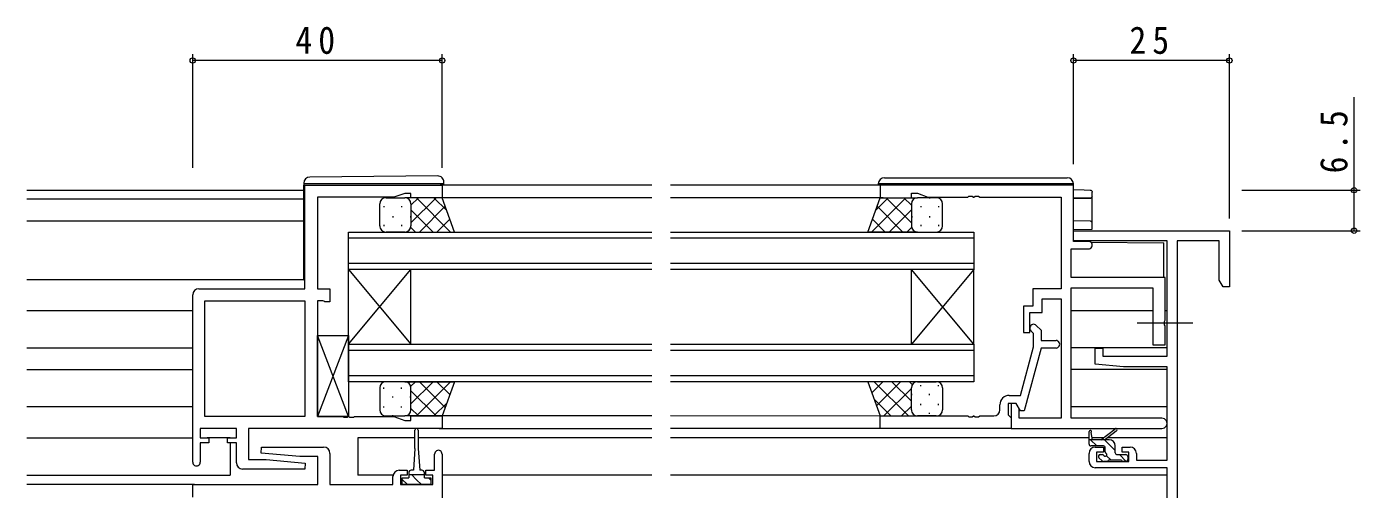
# Model space of a CAD drawing. Units: millimetres, scale not verified. Extents: x -841 to 746, y -594 to 534.
# Drawn here: x 12.5 to 226.4, y -222.9 to -148.8 of the extents above; entities that cross this region are included whole.
import ezdxf

# ---------------------------------------------------------------- set-up
doc = ezdxf.new("R2010")
doc.units = ezdxf.units.MM
doc.header["$LTSCALE"] = 2
doc.linetypes.add('CHAIN2', pattern=[12, 9, -1, 1, -1])
for name, color, linetype, lineweight in [('0-3_YKK_11', 7, 'Continuous', 9), ('0-4_YKK_12', 2, 'Continuous', 9), ('0-5_YKK_13', 4, 'Continuous', 9), ('0-7_YKK_D', 6, 'Continuous', 9)]:
    doc.layers.add(name, color=color, linetype=linetype, lineweight=lineweight)
doc.styles.add('ＭＳ ゴシック', font='')
doc.styles.get('ＭＳ ゴシック').set_extended_font_data('MS Gothic')

msp = doc.modelspace()

# ---------------------------------------------------------------- linework, layer by layer
at = {"layer": '0-3_YKK_11'}
for p, q in [((57.116, -174.182), (79.116, -174.182)), ((57.116, -190.782), (57.116, -174.182)), ((79.116, -174.182), (79.116, -176.182)), ((149.366, -174.181), (149.366, -176.181)), ((180.366, -174.181), (149.366, -174.181)), ((180.366, -183.181), (180.366, -174.181)), ((59.116, -176.112), (59.116, -190.782)), ((71.385, -176.112), (59.116, -176.112)), ((73.116, -175.482), (71.385, -176.112)), ((74.116, -175.482), (73.116, -175.482)), ((74.116, -176.182), (74.116, -175.482)), ((79.116, -176.182), (74.116, -176.182)), ((149.366, -176.181), (154.366, -176.181)), ((154.366, -175.481), (155.366, -175.481)), ((154.366, -176.181), (154.366, -175.481)), ((155.366, -175.481), (157.015, -176.081)), ((157.015, -176.081), (163.408, -176.081)), ((163.408, -176.081), (163.591, -175.961)), ((163.591, -175.961), (164.141, -175.961)), ((164.141, -175.961), (164.324, -176.081)), ((164.324, -176.081), (164.408, -176.081)), ((164.408, -176.081), (164.591, -175.961)), ((164.591, -175.961), (165.141, -175.961)), ((165.141, -175.961), (165.324, -176.081)), ((165.324, -176.081), (178.366, -176.081)), ((178.366, -176.081), (178.366, -190.781)), ((180.366, -181.482), (205.366, -181.482)), ((180.366, -183.112), (180.366, -181.482)), ((205.366, -181.482), (205.366, -190.482)), ((195.366, -183.112), (180.366, -183.112)), ((182.766, -183.181), (180.366, -183.181)), ((195.366, -201.582), (195.366, -183.112)), ((203.736, -183.112), (196.996, -183.112)), ((196.996, -183.112), (196.996, -231.982)), ((203.736, -189.39), (203.736, -183.112)), ((179.996, -184.381), (182.766, -184.381)), ((179.996, -188.981), (179.996, -184.381)), ((195.066, -188.981), (179.996, -188.981)), ((195.066, -195.823), (195.066, -188.981)), ((204.366, -190.482), (203.736, -189.39)), ((39.116, -218.582), (39.116, -191.782)), ((40.116, -190.782), (57.116, -190.782)), ((59.116, -190.782), (61.116, -190.782)), ((61.116, -190.782), (61.116, -192.882)), ((173.866, -190.781), (173.866, -193.581)), ((178.366, -190.781), (173.866, -190.781)), ((175.366, -192.411), (178.366, -192.411)), ((175.366, -194.581), (175.366, -192.411)), ((178.366, -192.411), (178.366, -211.551)), ((179.996, -190.611), (193.066, -190.611)), ((179.996, -211.551), (179.996, -190.611)), ((193.066, -190.611), (193.066, -199.781)), ((205.366, -190.482), (204.366, -190.482)), ((41.046, -192.712), (57.116, -192.712)), ((41.046, -211.252), (41.046, -192.712)), ((57.116, -192.712), (57.116, -211.252)), ((57.116, -192.712), (57.116, -211.252)), ((59.116, -192.712), (59.116, -211.252)), ((59.989, -192.712), (59.116, -192.712)), ((60.152, -192.797), (59.989, -192.712)), ((60.316, -192.882), (60.152, -192.797)), ((61.116, -192.882), (60.316, -192.882)), ((172.366, -193.581), (172.366, -197.781)), ((173.866, -193.581), (172.366, -193.581)), ((173.366, -194.581), (175.366, -194.581)), ((173.366, -197.781), (173.366, -194.581)), ((174.39, -196.657), (175.166, -197.433)), ((194.946, -196.006), (195.066, -195.823)), ((194.946, -196.556), (194.946, -196.006)), ((195.066, -196.74), (194.946, -196.556)), ((195.066, -199.781), (195.066, -196.74)), ((172.366, -197.781), (173.366, -197.781)), ((173.966, -197.93), (173.542, -197.506)), ((173.966, -200.12), (173.966, -197.93)), ((175.166, -197.433), (175.166, -199.081)), ((171.886, -207.881), (173.966, -200.12)), ((175.165, -200.281), (172.459, -210.381)), ((177.566, -200.281), (175.165, -200.281)), ((175.166, -199.081), (177.566, -199.081)), ((183.866, -200.282), (185.066, -200.282)), ((183.866, -202.888), (183.866, -200.282)), ((185.066, -200.282), (185.066, -201.582)), ((193.066, -199.781), (195.066, -199.781)), ((188.366, -203.282), (183.866, -202.888)), ((185.066, -201.582), (195.366, -201.582)), ((195.366, -203.282), (188.366, -203.282)), ((195.366, -218.282), (195.366, -203.282)), ((168.566, -210.181), (168.566, -209.381)), ((169.866, -209.181), (169.866, -210.981)), ((171.166, -209.181), (169.866, -209.181)), ((170.066, -207.881), (171.886, -207.881)), ((170.366, -209.181), (170.366, -213.181)), ((171.166, -209.181), (170.366, -209.181)), ((171.859, -210.381), (171.166, -209.181)), ((171.666, -210.047), (171.166, -209.181)), ((57.116, -211.252), (41.046, -211.252)), ((59.116, -211.252), (63.158, -211.252)), ((63.158, -211.252), (63.341, -211.372)), ((63.341, -211.372), (63.891, -211.372)), ((63.891, -211.372), (64.074, -211.252)), ((64.074, -211.252), (64.158, -211.252)), ((64.158, -211.252), (64.341, -211.372)), ((64.341, -211.372), (64.891, -211.372)), ((64.891, -211.372), (65.074, -211.252)), ((65.074, -211.252), (71.385, -211.252)), ((71.385, -211.252), (73.116, -211.882)), ((74.116, -211.182), (79.116, -211.182)), ((74.116, -211.882), (74.116, -211.182)), ((79.116, -211.182), (79.116, -213.182)), ((149.366, -211.181), (163.408, -211.181)), ((149.366, -213.181), (149.366, -211.181)), ((163.408, -211.181), (163.591, -211.301)), ((163.591, -211.301), (164.141, -211.301)), ((164.141, -211.301), (164.324, -211.181)), ((164.324, -211.181), (164.408, -211.181)), ((164.408, -211.181), (164.591, -211.301)), ((164.591, -211.301), (165.141, -211.301)), ((165.141, -211.301), (165.324, -211.181)), ((165.324, -211.181), (167.566, -211.181)), ((169.866, -210.981), (170.066, -211.181)), ((170.066, -211.181), (170.366, -211.481)), ((170.366, -211.481), (170.366, -213.181)), ((171.666, -211.551), (171.666, -210.047)), ((178.366, -211.551), (171.666, -211.551)), ((172.459, -210.381), (171.859, -210.381)), ((194.551, -211.551), (179.996, -211.551)), ((40.316, -213.182), (40.316, -214.682)), ((46.116, -213.182), (40.316, -213.182)), ((46.116, -214.682), (46.116, -213.182)), ((48.046, -213.182), (48.046, -218.182)), ((79.116, -213.182), (48.046, -213.182)), ((73.116, -211.882), (74.116, -211.882)), ((170.366, -213.181), (149.366, -213.181)), ((170.366, -213.181), (194.551, -213.181)), ((40.316, -214.682), (41.716, -214.682)), ((40.316, -215.482), (40.316, -218.582)), ((41.716, -215.482), (40.316, -215.482)), ((41.716, -214.682), (41.716, -215.482)), ((44.716, -214.682), (46.116, -214.682)), ((44.716, -215.482), (44.716, -214.682)), ((46.116, -215.482), (44.716, -215.482)), ((46.116, -218.682), (46.116, -215.482)), ((50.096, -217.138), (50.138, -216.182)), ((56.309, -217.682), (50.096, -217.138)), ((50.138, -216.182), (60.116, -216.182)), ((59.186, -217.682), (56.309, -217.682)), ((59.186, -222.182), (59.186, -217.682)), ((61.116, -217.182), (61.116, -222.182)), ((77.916, -219.882), (77.916, -217.282)), ((79.116, -217.282), (79.116, -302.182)), ((182.866, -218.482), (182.866, -217.182)), ((183.866, -216.182), (185.166, -216.182)), ((184.066, -216.982), (184.066, -218.482)), ((185.166, -216.982), (184.066, -216.982)), ((185.166, -216.182), (185.166, -216.982)), ((188.166, -216.182), (189.466, -216.182)), ((188.166, -216.982), (188.166, -216.182)), ((189.266, -216.982), (188.166, -216.982)), ((189.266, -218.482), (189.266, -216.982)), ((190.466, -217.182), (190.466, -218.282)), ((57.094, -219.682), (47.116, -219.682)), ((48.046, -218.182), (50.923, -218.182)), ((50.923, -218.182), (57.136, -218.725)), ((57.136, -218.725), (57.094, -219.682)), ((72.216, -219.882), (73.516, -219.882)), ((73.516, -219.882), (73.516, -220.682)), ((76.516, -219.882), (77.916, -219.882)), ((76.516, -220.682), (76.516, -219.882)), ((195.366, -219.482), (183.866, -219.482)), ((184.066, -218.482), (189.266, -218.482)), ((190.466, -218.282), (195.366, -218.282)), ((195.366, -237.232), (195.366, -219.482)), ((39.116, -222.182), (59.186, -222.182)), ((39.116, -224.182), (39.116, -222.182)), ((61.116, -222.182), (71.216, -222.182)), ((71.216, -222.182), (71.216, -220.882)), ((72.416, -220.682), (72.416, -222.182)), ((73.516, -220.682), (72.416, -220.682)), ((72.416, -222.182), (77.616, -222.182)), ((77.616, -220.682), (76.516, -220.682)), ((77.616, -222.182), (77.616, -220.682))]:
    msp.add_line(p, q, dxfattribs=at)
for centre, radius, start, end in [((182.766, -183.781), 0.6, 269.99998, 90), ((40.116, -191.782), 1, 90, 179.99998), ((173.966, -197.081), 0.6, 44.99998, 225), ((177.566, -199.681), 0.6, 269.99998, 90), ((170.066, -209.381), 1.5, 90, 179.99998), ((167.566, -210.181), 1, 270, 359.99998), ((194.551, -212.366), 0.815, 269.99998, 90), ((60.116, -217.182), 1, 0, 89.99998), ((78.516, -217.282), 0.6, 359.99998, 180), ((183.866, -217.182), 1, 90, 179.99998), ((189.466, -217.182), 1, 0, 89.99998), ((39.716, -218.582), 0.6, 179.99998, 0), ((47.116, -218.682), 1, 180, 269.99998), ((72.216, -220.882), 1, 90, 179.99998), ((183.866, -218.482), 1, 180, 269.99998)]:
    msp.add_arc(centre, radius, start, end, dxfattribs=at)
at = {"layer": '0-4_YKK_12'}
for p, q in [((12.491, -174.982), (56.916, -174.982)), ((112.741, -174.182), (78.816, -174.182)), ((149.666, -174.182), (115.741, -174.182)), ((12.491, -176.382), (56.916, -176.382)), ((112.741, -176.182), (79.116, -176.182)), ((149.864, -176.182), (115.741, -176.182)), ((12.491, -179.881), (56.916, -179.881)), ((64.116, -181.682), (112.741, -181.682)), ((64.116, -187.682), (64.116, -181.682)), ((115.741, -181.682), (164.366, -181.682)), ((164.366, -181.682), (164.366, -187.682)), ((112.741, -182.682), (64.116, -182.682)), ((164.366, -182.682), (115.741, -182.682)), ((64.116, -186.682), (112.741, -186.682)), ((64.116, -187.682), (74.116, -199.682)), ((64.116, -199.682), (74.116, -187.682)), ((64.116, -199.682), (64.116, -187.682)), ((112.741, -187.682), (64.116, -187.682)), ((74.116, -199.682), (74.116, -187.682)), ((115.741, -186.682), (164.366, -186.682)), ((164.366, -187.682), (115.741, -187.682)), ((164.366, -187.682), (154.366, -199.682)), ((164.366, -199.682), (154.366, -187.682)), ((154.366, -199.682), (154.366, -187.682)), ((164.366, -199.682), (164.366, -187.682)), ((12.491, -189.282), (56.885, -189.282)), ((12.491, -194.282), (39.116, -194.282)), ((179.996, -194.282), (193.066, -194.282)), ((195.066, -194.282), (195.366, -194.282)), ((12.491, -200.235), (39.116, -200.235)), ((64.116, -199.682), (112.741, -199.682)), ((64.116, -205.682), (64.116, -199.682)), ((112.741, -200.682), (64.116, -200.682)), ((115.741, -199.682), (164.366, -199.682)), ((164.366, -200.682), (115.741, -200.682)), ((164.366, -199.682), (164.366, -205.682)), ((195.366, -200.235), (179.996, -200.235)), ((12.491, -203.728), (39.116, -203.728)), ((64.116, -204.682), (112.741, -204.682)), ((115.741, -204.682), (164.366, -204.682)), ((195.366, -203.728), (179.996, -203.728)), ((112.741, -205.682), (64.116, -205.682)), ((164.366, -205.682), (115.741, -205.682)), ((12.491, -209.682), (39.116, -209.682)), ((112.741, -211.183), (78.616, -211.182)), ((149.812, -211.184), (115.741, -211.183)), ((179.996, -209.682), (195.366, -209.682)), ((78.616, -213.182), (112.741, -213.182)), ((149.666, -213.182), (115.741, -213.182)), ((12.491, -214.682), (39.116, -214.682)), ((45.116, -214.682), (41.416, -214.682)), ((45.116, -215.482), (45.116, -220.682)), ((65.616, -214.682), (65.616, -220.682)), ((74.766, -214.682), (65.616, -214.682)), ((112.741, -214.682), (75.266, -214.682)), ((182.866, -214.682), (115.741, -214.682)), ((185.162, -214.682), (183.312, -214.682)), ((195.366, -214.682), (185.756, -214.682)), ((12.491, -220.682), (45.116, -220.682)), ((39.416, -222.182), (12.491, -222.182)), ((71.236, -220.682), (65.616, -220.682)), ((112.741, -220.682), (79.116, -220.682)), ((195.366, -220.682), (115.741, -220.682))]:
    msp.add_line(p, q, dxfattribs=at)
at = {"layer": '0-5_YKK_13'}
for p, q in [((78.407, -172.694), (57.907, -172.873)), ((150.066, -172.982), (179.366, -172.982)), ((56.916, -173.873), (56.916, -173.882)), ((56.916, -173.882), (56.916, -174.182)), ((56.916, -173.882), (57.412, -173.882)), ((56.916, -189.182), (56.916, -174.182)), ((79.416, -174.182), (79.416, -173.882)), ((149.066, -173.982), (149.066, -174.182)), ((180.366, -173.982), (179.866, -173.982)), ((180.366, -174.905), (180.366, -173.982)), ((180.418, -174.887), (180.366, -174.886)), ((183.366, -175.916), (183.366, -175.28)), ((69.116, -180.682), (69.116, -177.182)), ((70.116, -176.182), (73.116, -176.182)), ((71.196, -176.182), (71.196, -176.302)), ((79.116, -176.182), (73.116, -176.182)), ((74.116, -180.202), (78.136, -176.182)), ((74.116, -177.373), (75.308, -176.182)), ((74.116, -177.182), (74.116, -180.682)), ((74.116, -177.182), (74.116, -180.682)), ((74.984, -176.182), (80.484, -181.682)), ((77.813, -176.182), (79.861, -178.23)), ((81.116, -181.682), (79.116, -176.182)), ((147.366, -181.682), (149.366, -176.182)), ((153.498, -176.182), (147.998, -181.682)), ((150.669, -176.182), (148.621, -178.23)), ((149.366, -176.182), (155.366, -176.182)), ((154.366, -180.202), (150.346, -176.182)), ((154.366, -177.373), (153.174, -176.182)), ((154.366, -177.182), (154.366, -180.682)), ((154.366, -177.182), (154.366, -180.682)), ((158.366, -176.182), (155.366, -176.182)), ((157.286, -176.182), (157.286, -176.302)), ((159.366, -180.682), (159.366, -177.182)), ((180.366, -176.216), (180.418, -176.215)), ((69.781, -177.517), (69.781, -177.717)), ((71.196, -179.132), (71.196, -179.332)), ((72.611, -177.517), (72.611, -177.717)), ((74.026, -179.132), (74.026, -179.332)), ((74.116, -178.142), (77.656, -181.682)), ((75.465, -181.682), (79.609, -177.537)), ((78.293, -181.682), (80.363, -179.611)), ((150.189, -181.682), (148.119, -179.611)), ((153.018, -181.682), (148.873, -177.537)), ((154.366, -178.142), (150.826, -181.682)), ((154.456, -179.132), (154.456, -179.332)), ((155.871, -177.517), (155.871, -177.717)), ((157.286, -179.132), (157.286, -179.332)), ((158.701, -177.517), (158.701, -177.717)), ((69.781, -180.547), (69.781, -180.747)), ((73.116, -181.682), (70.116, -181.682)), ((72.611, -180.547), (72.611, -180.747)), ((73.116, -181.682), (81.116, -181.682)), ((74.083, -180.937), (74.827, -181.682)), ((155.366, -181.682), (147.366, -181.682)), ((154.399, -180.937), (153.655, -181.682)), ((155.366, -181.682), (158.366, -181.682)), ((155.871, -180.547), (155.871, -180.747)), ((158.701, -180.547), (158.701, -180.747)), ((180.395, -179.917), (180.366, -179.916)), ((180.366, -181.276), (180.392, -181.276)), ((183.071, -179.964), (180.395, -179.917)), ((183.135, -183.308), (194.866, -183.411)), ((194.866, -188.538), (194.866, -183.411)), ((194.866, -188.999), (194.866, -188.538)), ((59.116, -198.252), (64.116, -198.252)), ((59.116, -211.252), (59.116, -198.252)), ((64.116, -198.252), (59.116, -211.252)), ((64.116, -211.252), (59.116, -198.252)), ((64.116, -198.252), (64.116, -211.252)), ((69.116, -206.682), (69.116, -210.182)), ((69.781, -206.817), (69.781, -206.617)), ((73.116, -205.682), (70.116, -205.682)), ((72.611, -206.817), (72.611, -206.617)), ((73.116, -205.682), (81.116, -205.682)), ((74.083, -206.426), (74.827, -205.682)), ((74.116, -209.221), (77.656, -205.682)), ((74.116, -210.182), (74.116, -206.682)), ((74.116, -210.182), (74.116, -206.682)), ((74.116, -207.161), (78.136, -211.182)), ((74.984, -211.182), (80.484, -205.682)), ((75.465, -205.682), (79.609, -209.826)), ((78.293, -205.682), (80.363, -207.752)), ((81.116, -205.682), (79.116, -211.182)), ((147.366, -205.682), (149.366, -211.182)), ((155.366, -205.682), (147.366, -205.682)), ((149.789, -205.682), (148.012, -207.458)), ((153.898, -211.182), (148.398, -205.682)), ((152.618, -205.682), (148.766, -209.533)), ((154.366, -206.761), (149.946, -211.182)), ((154.366, -208.821), (151.226, -205.682)), ((154.521, -206.148), (154.055, -205.682)), ((154.366, -210.182), (154.366, -206.682)), ((154.366, -210.182), (154.366, -206.682)), ((155.366, -205.682), (158.366, -205.682)), ((155.871, -206.417), (155.871, -206.217)), ((158.701, -206.417), (158.701, -206.217)), ((159.366, -206.682), (159.366, -210.182)), ((71.196, -208.232), (71.196, -208.032)), ((74.026, -208.232), (74.026, -208.032)), ((77.813, -211.182), (79.861, -209.133)), ((151.069, -211.182), (148.393, -208.505)), ((154.366, -209.59), (152.774, -211.182)), ((154.456, -207.832), (154.456, -207.632)), ((155.871, -209.447), (155.871, -209.247)), ((157.286, -207.832), (157.286, -207.632)), ((158.701, -209.447), (158.701, -209.247)), ((64.116, -211.252), (59.116, -211.252)), ((69.781, -209.847), (69.781, -209.647)), ((70.116, -211.182), (73.116, -211.182)), ((71.196, -211.182), (71.196, -211.062)), ((72.611, -209.847), (72.611, -209.647)), ((79.116, -211.182), (73.116, -211.182)), ((74.116, -209.99), (75.308, -211.182)), ((149.366, -211.182), (155.366, -211.182)), ((158.366, -211.182), (155.366, -211.182)), ((157.286, -210.862), (157.286, -210.662)), ((74.766, -216.382), (74.766, -213.432)), ((75.266, -213.432), (75.266, -216.382)), ((182.866, -215.682), (182.866, -213.682)), ((183.166, -213.855), (183.365, -214.982)), ((184.766, -214.982), (186.984, -213.299)), ((185.366, -214.982), (187.186, -213.581)), ((186.066, -214.982), (182.866, -214.982)), ((184.084, -215.982), (183.084, -214.982)), ((185.166, -215.982), (183.166, -215.982)), ((187.066, -216.719), (185.329, -214.982)), ((187.066, -217.082), (187.066, -215.982)), ((74.766, -216.382), (74.516, -219.882)), ((75.266, -216.382), (75.516, -219.882)), ((184.954, -218.394), (184.454, -217.894)), ((184.666, -217.382), (185.005, -217.382)), ((185.466, -216.921), (185.466, -216.282)), ((186.384, -218.282), (185.651, -217.549)), ((187.366, -217.382), (188.766, -217.382)), ((188.823, -218.476), (187.729, -217.382)), ((189.066, -217.682), (189.066, -218.182)), ((73.766, -220.282), (73.766, -221.082)), ((74.516, -219.882), (74.166, -219.882)), ((75.866, -219.882), (75.516, -219.882)), ((76.266, -221.082), (76.266, -220.282)), ((185.766, -218.482), (185.166, -218.482)), ((188.066, -218.282), (185.966, -218.282)), ((188.766, -218.482), (188.266, -218.482)), ((72.716, -221.082), (73.766, -221.082)), ((72.716, -222.182), (72.716, -221.082)), ((73.54, -222.182), (72.716, -221.357)), ((77.316, -222.182), (72.716, -222.182)), ((73.766, -220.582), (76.266, -220.582)), ((75.016, -221.412), (74.185, -220.582)), ((75.785, -222.182), (75.016, -221.412)), ((76.266, -221.082), (77.316, -221.082)), ((77.316, -221.467), (76.93, -221.082)), ((77.316, -221.082), (77.316, -222.182))]:
    msp.add_line(p, q, dxfattribs=at)
at = {"layer": '0-5_YKK_13', "linetype": 'CHAIN2'}
msp.add_line((199.496, -196.281), (190.566, -196.281), dxfattribs=at)
at = {"layer": '0-5_YKK_13'}
for points in [[(57.412, -173.882), (78.912, -173.882), (79.416, -173.882), (79.416, -173.694)], [(179.866, -173.982), (149.566, -173.982), (149.066, -173.982)], [(180.418, -174.887), (182.105, -174.927), (183.021, -174.97)], [(183.046, -174.972), (183.069, -174.975), (183.11, -174.981), (183.139, -174.988), (183.171, -174.998), (183.211, -175.017), (183.259, -175.05), (183.308, -175.102), (183.346, -175.173), (183.365, -175.258), (183.366, -175.28)], [(183.366, -176.006), (183.28, -176.209), (183.071, -176.296), (180.366, -176.342)], [(180.418, -176.215), (182.181, -176.197), (183.052, -176.211)], [(183.052, -176.211), (183.067, -176.213), (183.071, -176.216)], [(183.366, -180.264), (183.366, -176.006), (183.366, -175.916)], [(180.392, -181.276), (183.366, -181.224), (183.366, -180.264)]]:
    msp.add_lwpolyline(points, dxfattribs=at)
for centre, radius, start, end in [((57.916, -173.873), 1, 90.5, 180), ((78.416, -173.694), 1, 0, 90.5), ((150.066, -173.982), 1, 90, 180), ((179.366, -173.982), 1, 0, 90), ((70.116, -177.182), 1, 89.99989, 179.99989), ((73.116, -177.182), 1, 359.99989, 89.99989), ((73.116, -177.182), 1, 359.99989, 89.99989), ((155.366, -177.182), 1, 90.00009, 180.00009), ((155.366, -177.182), 1, 90.00009, 180.00009), ((158.366, -177.182), 1, 0.00009, 90.00009), ((183.066, -175.916), 0.3, 270.99553, 359.99573), ((70.116, -180.682), 1, 179.99989, 269.99989), ((73.116, -180.682), 1, 269.99989, 359.99989), ((73.116, -180.682), 1, 269.99989, 359.99989), ((155.366, -180.682), 1, 180.00009, 270.00009), ((155.366, -180.682), 1, 180.00009, 270.00009), ((158.366, -180.682), 1, 270.00009, 0.00009), ((183.066, -180.264), 0.3, 0, 89), ((57.416, -189.182), 0.5, 180, 233.13016), ((70.116, -206.682), 1, 90.00009, 180.00009), ((73.116, -206.682), 1, 0.00009, 90.00009), ((73.116, -206.682), 1, 0.00009, 90.00009), ((155.366, -206.682), 1, 89.99989, 179.99989), ((155.366, -206.682), 1, 89.99989, 179.99989), ((158.366, -206.682), 1, 359.99989, 89.99989), ((70.116, -210.182), 1, 180.00009, 270.00009), ((73.116, -210.182), 1, 270.00009, 0.00009), ((73.116, -210.182), 1, 270.00009, 0.00009), ((155.366, -210.182), 1, 179.99989, 269.99989), ((155.366, -210.182), 1, 179.99989, 269.99989), ((158.366, -210.182), 1, 269.99989, 359.99989), ((75.016, -213.432), 0.25, 0, 180), ((183.066, -213.682), 0.2, 300, 180), ((187.166, -213.382), 0.2, 275.58287, 155.58287), ((183.166, -215.682), 0.3, 180, 270), ((185.166, -216.282), 0.3, 0, 90), ((186.066, -215.982), 1, 0, 90), ((184.666, -217.682), 0.3, 90, 225), ((185.005, -217.682), 0.3, 33.05573, 90), ((185.466, -217.382), 0.25, 213.05573, 56.94426), ((185.766, -216.921), 0.3, 180, 236.94426), ((187.366, -217.082), 0.3, 180, 270), ((188.766, -217.682), 0.3, 0, 90), ((74.166, -220.282), 0.4, 90, 180), ((75.866, -220.282), 0.4, 0, 90), ((185.166, -218.182), 0.3, 225, 270), ((185.766, -218.282), 0.2, 270, 0), ((188.266, -218.282), 0.2, 180, 270), ((188.766, -218.182), 0.3, 270, 0)]:
    msp.add_arc(centre, radius, start, end, dxfattribs=at)
at = {"layer": '0-7_YKK_D'}
for p, q in [((39.116, -171.394), (39.116, -153.182)), ((79.116, -171.394), (79.116, -153.182)), ((180.366, -170.826), (180.366, -153.182)), ((205.366, -179.512), (205.366, -153.182)), ((79.116, -154.182), (39.116, -154.182)), ((205.366, -154.182), (180.366, -154.182)), ((225.366, -174.982), (225.366, -160.082)), ((207.366, -174.982), (226.366, -174.982)), ((225.366, -181.482), (225.366, -174.982)), ((207.366, -181.482), (226.366, -181.482))]:
    msp.add_line(p, q, dxfattribs=at)
for centre in [(39.116, -154.182), (79.116, -154.182), (180.366, -154.182), (205.366, -154.182), (225.366, -174.982), (225.366, -181.482)]:
    msp.add_circle(centre, 0.425, dxfattribs=at)

# ---------------------------------------------------------------- texts
at = {"layer": '0-7_YKK_D', "color": 7, "char_height": 4.399, "attachment_point": 7, "style": 'ＭＳ ゴシック'}
for s, insert in [('\\T1.36;\\W0.9;40', (55.596, -153.182)), ('\\T1.36;\\W0.9;25', (189.346, -153.182))]:
    msp.add_mtext(s, dxfattribs=dict(at, insert=insert))
at = {"layer": '0-7_YKK_D', "color": 7, "insert": (224.366, -172.282), "char_height": 4.399, "attachment_point": 7, "rotation": 90, "style": 'ＭＳ ゴシック'}
msp.add_mtext('\\T1.38;\\W0.9;6.5', dxfattribs=at)

doc.saveas('drawing.dxf')
